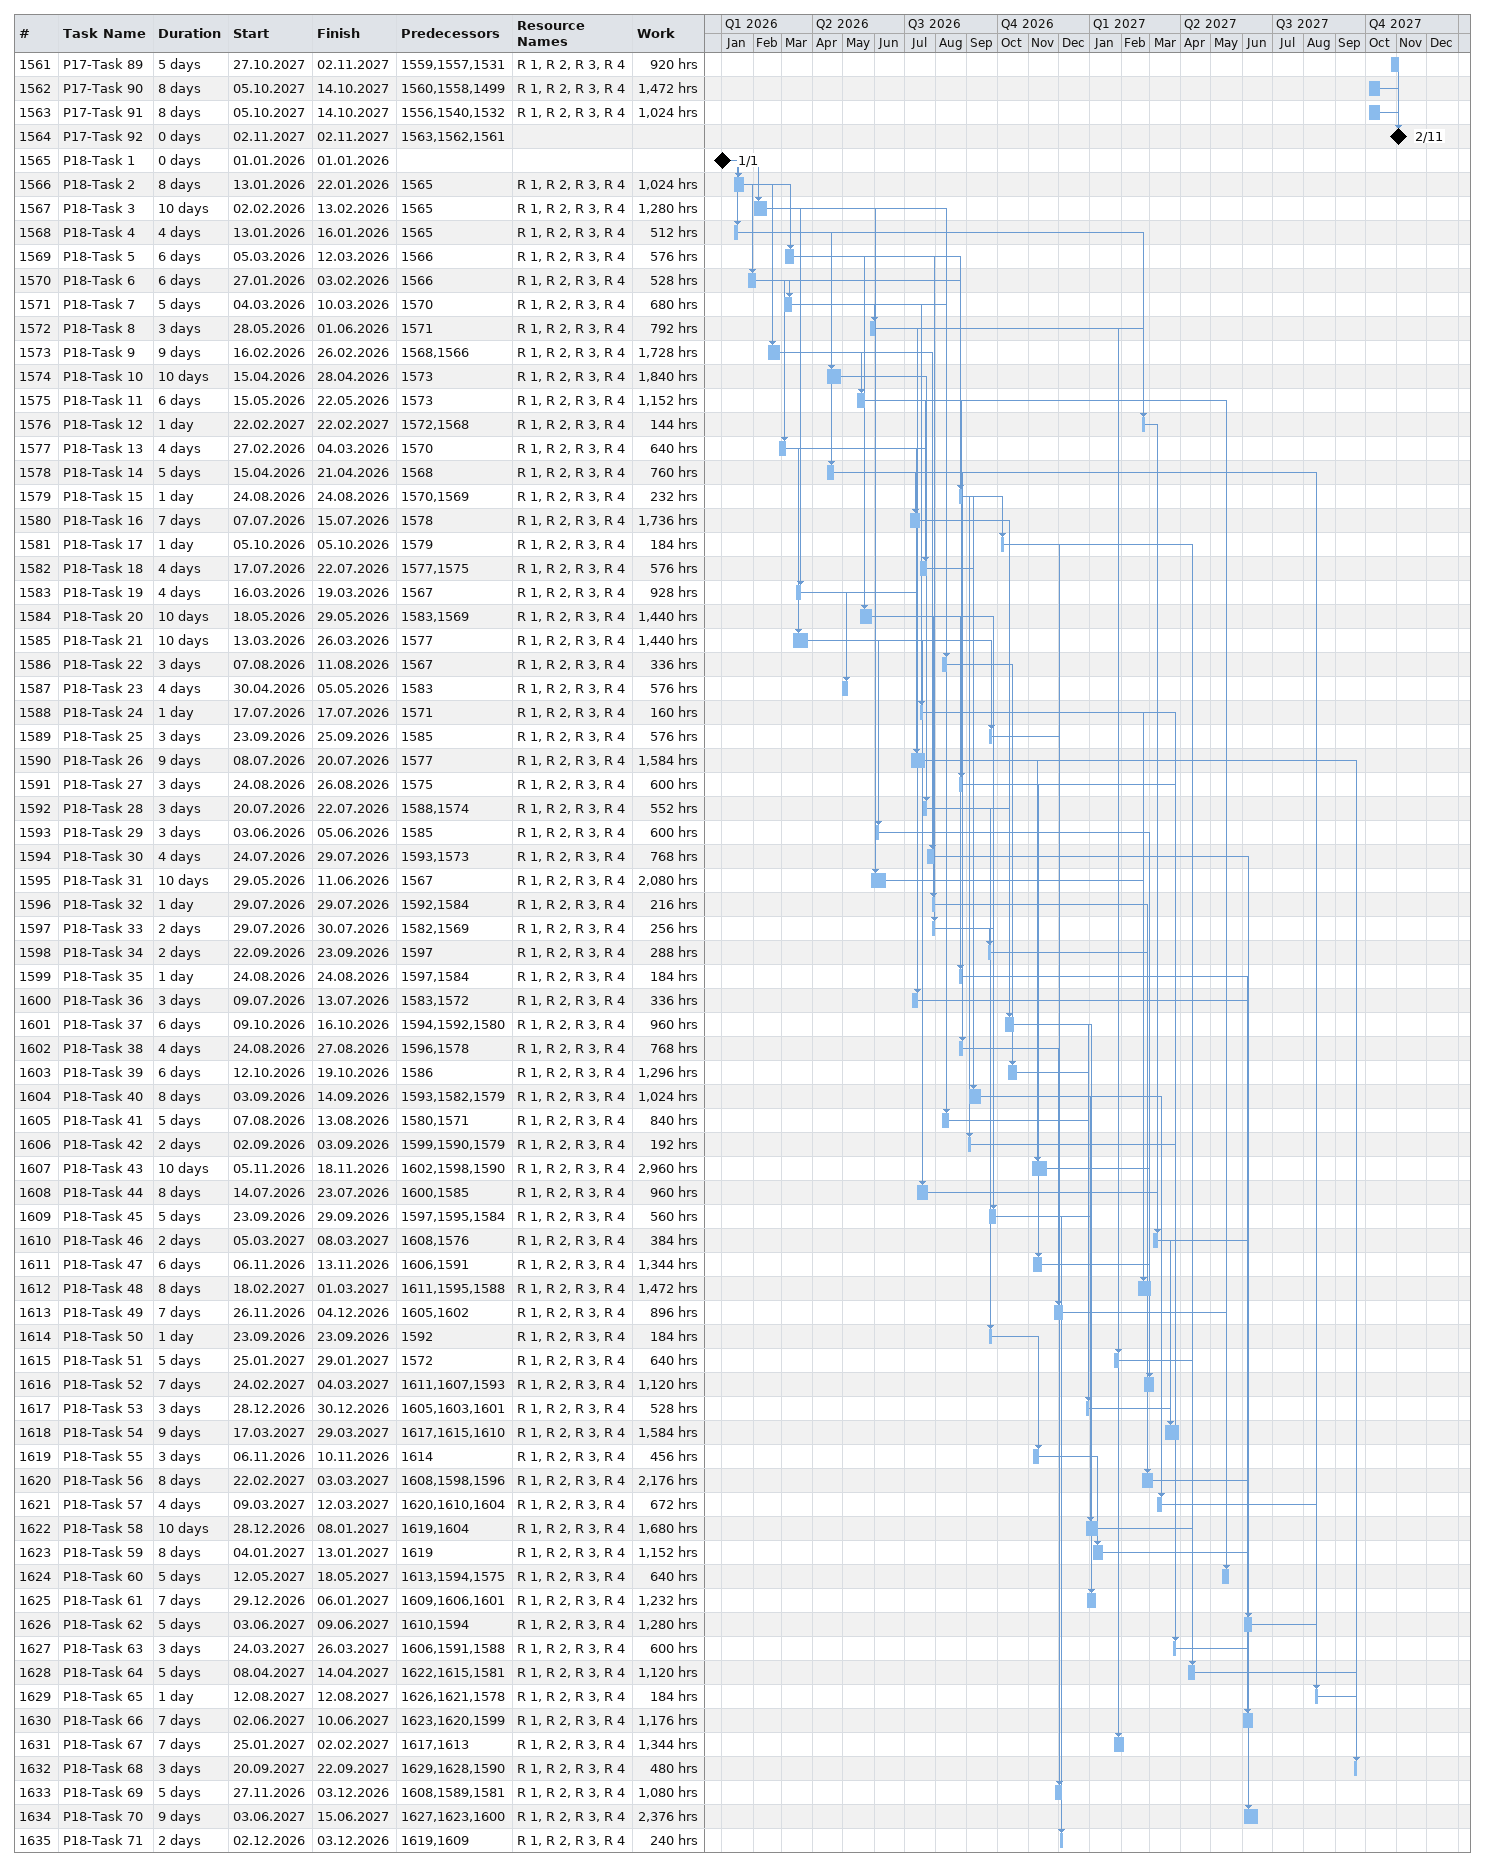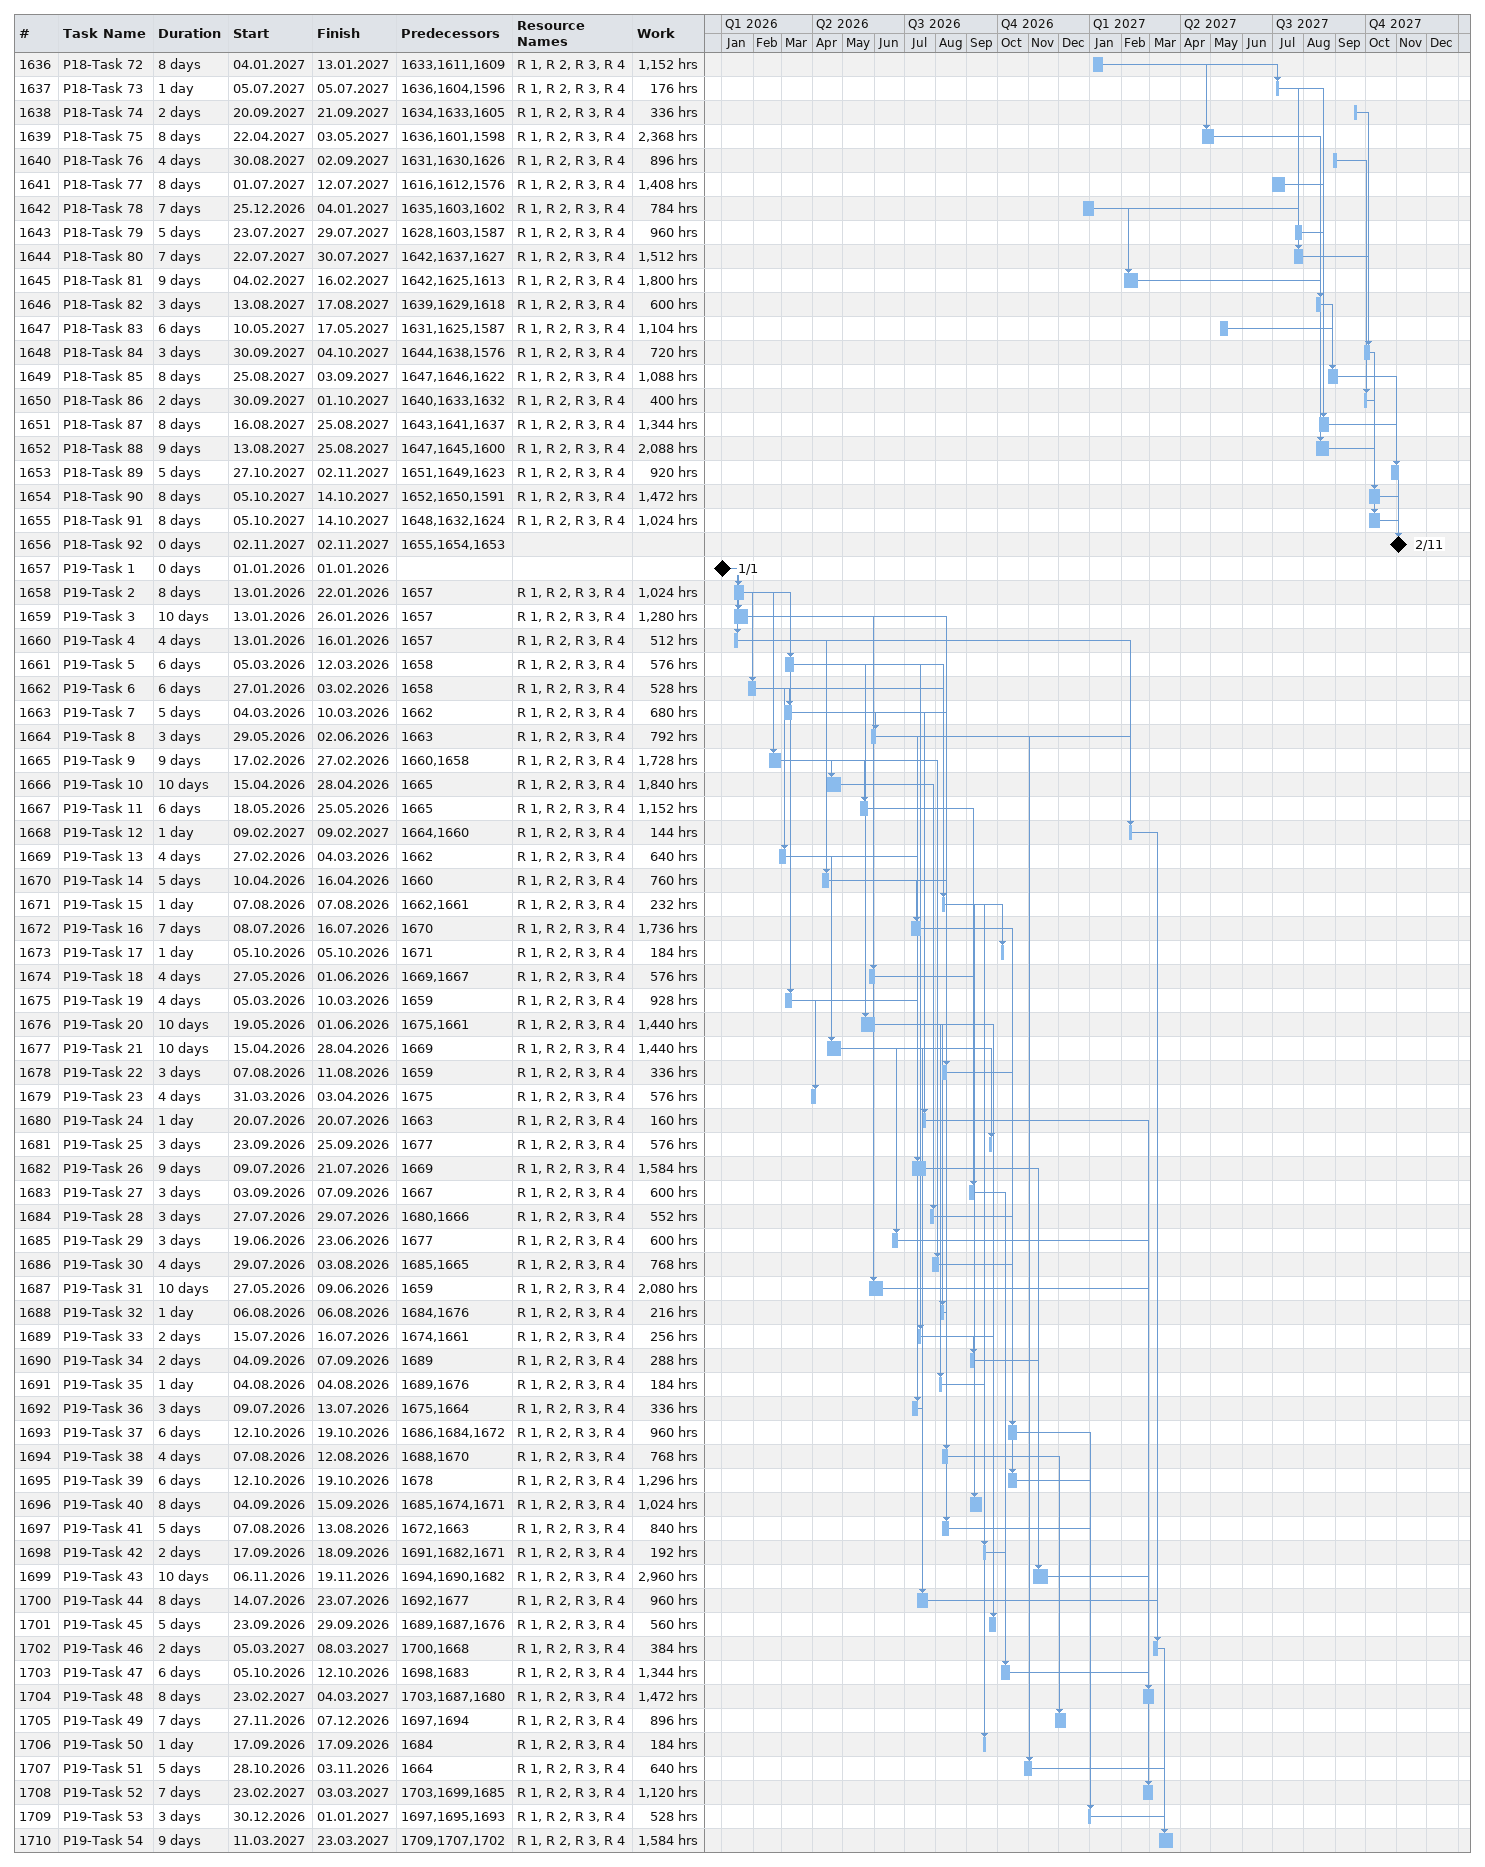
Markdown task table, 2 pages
| ID | Task | Duration | Start | Finish | Predecessors | Resources | Work (h) |
|---|---|---|---|---|---|---|---|
| 1561 | P17-Task 89 | 5d | 2027-10-27 | 2027-11-02 | 1559, 1557, 1531 | R 1, R 2, R 3, R 4 | 920 |
| 1562 | P17-Task 90 | 8d | 2027-10-05 | 2027-10-14 | 1560, 1558, 1499 | R 1, R 2, R 3, R 4 | 1472 |
| 1563 | P17-Task 91 | 8d | 2027-10-05 | 2027-10-14 | 1556, 1540, 1532 | R 1, R 2, R 3, R 4 | 1024 |
| 1564 | P17-Task 92 | 0d | 2027-11-02 | 2027-11-02 | 1563, 1562, 1561 |  |  |
| 1565 | P18-Task 1 | 0d | 2026-01-01 | 2026-01-01 |  |  |  |
| 1566 | P18-Task 2 | 8d | 2026-01-13 | 2026-01-22 | 1565 | R 1, R 2, R 3, R 4 | 1024 |
| 1567 | P18-Task 3 | 10d | 2026-02-02 | 2026-02-13 | 1565 | R 1, R 2, R 3, R 4 | 1280 |
| 1568 | P18-Task 4 | 4d | 2026-01-13 | 2026-01-16 | 1565 | R 1, R 2, R 3, R 4 | 512 |
| 1569 | P18-Task 5 | 6d | 2026-03-05 | 2026-03-12 | 1566 | R 1, R 2, R 3, R 4 | 576 |
| 1570 | P18-Task 6 | 6d | 2026-01-27 | 2026-02-03 | 1566 | R 1, R 2, R 3, R 4 | 528 |
| 1571 | P18-Task 7 | 5d | 2026-03-04 | 2026-03-10 | 1570 | R 1, R 2, R 3, R 4 | 680 |
| 1572 | P18-Task 8 | 3d | 2026-05-28 | 2026-06-01 | 1571 | R 1, R 2, R 3, R 4 | 792 |
| 1573 | P18-Task 9 | 9d | 2026-02-16 | 2026-02-26 | 1568, 1566 | R 1, R 2, R 3, R 4 | 1728 |
| 1574 | P18-Task 10 | 10d | 2026-04-15 | 2026-04-28 | 1573 | R 1, R 2, R 3, R 4 | 1840 |
| 1575 | P18-Task 11 | 6d | 2026-05-15 | 2026-05-22 | 1573 | R 1, R 2, R 3, R 4 | 1152 |
| 1576 | P18-Task 12 | 1d | 2027-02-22 | 2027-02-22 | 1572, 1568 | R 1, R 2, R 3, R 4 | 144 |
| 1577 | P18-Task 13 | 4d | 2026-02-27 | 2026-03-04 | 1570 | R 1, R 2, R 3, R 4 | 640 |
| 1578 | P18-Task 14 | 5d | 2026-04-15 | 2026-04-21 | 1568 | R 1, R 2, R 3, R 4 | 760 |
| 1579 | P18-Task 15 | 1d | 2026-08-24 | 2026-08-24 | 1570, 1569 | R 1, R 2, R 3, R 4 | 232 |
| 1580 | P18-Task 16 | 7d | 2026-07-07 | 2026-07-15 | 1578 | R 1, R 2, R 3, R 4 | 1736 |
| 1581 | P18-Task 17 | 1d | 2026-10-05 | 2026-10-05 | 1579 | R 1, R 2, R 3, R 4 | 184 |
| 1582 | P18-Task 18 | 4d | 2026-07-17 | 2026-07-22 | 1577, 1575 | R 1, R 2, R 3, R 4 | 576 |
| 1583 | P18-Task 19 | 4d | 2026-03-16 | 2026-03-19 | 1567 | R 1, R 2, R 3, R 4 | 928 |
| 1584 | P18-Task 20 | 10d | 2026-05-18 | 2026-05-29 | 1583, 1569 | R 1, R 2, R 3, R 4 | 1440 |
| 1585 | P18-Task 21 | 10d | 2026-03-13 | 2026-03-26 | 1577 | R 1, R 2, R 3, R 4 | 1440 |
| 1586 | P18-Task 22 | 3d | 2026-08-07 | 2026-08-11 | 1567 | R 1, R 2, R 3, R 4 | 336 |
| 1587 | P18-Task 23 | 4d | 2026-04-30 | 2026-05-05 | 1583 | R 1, R 2, R 3, R 4 | 576 |
| 1588 | P18-Task 24 | 1d | 2026-07-17 | 2026-07-17 | 1571 | R 1, R 2, R 3, R 4 | 160 |
| 1589 | P18-Task 25 | 3d | 2026-09-23 | 2026-09-25 | 1585 | R 1, R 2, R 3, R 4 | 576 |
| 1590 | P18-Task 26 | 9d | 2026-07-08 | 2026-07-20 | 1577 | R 1, R 2, R 3, R 4 | 1584 |
| 1591 | P18-Task 27 | 3d | 2026-08-24 | 2026-08-26 | 1575 | R 1, R 2, R 3, R 4 | 600 |
| 1592 | P18-Task 28 | 3d | 2026-07-20 | 2026-07-22 | 1588, 1574 | R 1, R 2, R 3, R 4 | 552 |
| 1593 | P18-Task 29 | 3d | 2026-06-03 | 2026-06-05 | 1585 | R 1, R 2, R 3, R 4 | 600 |
| 1594 | P18-Task 30 | 4d | 2026-07-24 | 2026-07-29 | 1593, 1573 | R 1, R 2, R 3, R 4 | 768 |
| 1595 | P18-Task 31 | 10d | 2026-05-29 | 2026-06-11 | 1567 | R 1, R 2, R 3, R 4 | 2080 |
| 1596 | P18-Task 32 | 1d | 2026-07-29 | 2026-07-29 | 1592, 1584 | R 1, R 2, R 3, R 4 | 216 |
| 1597 | P18-Task 33 | 2d | 2026-07-29 | 2026-07-30 | 1582, 1569 | R 1, R 2, R 3, R 4 | 256 |
| 1598 | P18-Task 34 | 2d | 2026-09-22 | 2026-09-23 | 1597 | R 1, R 2, R 3, R 4 | 288 |
| 1599 | P18-Task 35 | 1d | 2026-08-24 | 2026-08-24 | 1597, 1584 | R 1, R 2, R 3, R 4 | 184 |
| 1600 | P18-Task 36 | 3d | 2026-07-09 | 2026-07-13 | 1583, 1572 | R 1, R 2, R 3, R 4 | 336 |
| 1601 | P18-Task 37 | 6d | 2026-10-09 | 2026-10-16 | 1594, 1592, 1580 | R 1, R 2, R 3, R 4 | 960 |
| 1602 | P18-Task 38 | 4d | 2026-08-24 | 2026-08-27 | 1596, 1578 | R 1, R 2, R 3, R 4 | 768 |
| 1603 | P18-Task 39 | 6d | 2026-10-12 | 2026-10-19 | 1586 | R 1, R 2, R 3, R 4 | 1296 |
| 1604 | P18-Task 40 | 8d | 2026-09-03 | 2026-09-14 | 1593, 1582, 1579 | R 1, R 2, R 3, R 4 | 1024 |
| 1605 | P18-Task 41 | 5d | 2026-08-07 | 2026-08-13 | 1580, 1571 | R 1, R 2, R 3, R 4 | 840 |
| 1606 | P18-Task 42 | 2d | 2026-09-02 | 2026-09-03 | 1599, 1590, 1579 | R 1, R 2, R 3, R 4 | 192 |
| 1607 | P18-Task 43 | 10d | 2026-11-05 | 2026-11-18 | 1602, 1598, 1590 | R 1, R 2, R 3, R 4 | 2960 |
| 1608 | P18-Task 44 | 8d | 2026-07-14 | 2026-07-23 | 1600, 1585 | R 1, R 2, R 3, R 4 | 960 |
| 1609 | P18-Task 45 | 5d | 2026-09-23 | 2026-09-29 | 1597, 1595, 1584 | R 1, R 2, R 3, R 4 | 560 |
| 1610 | P18-Task 46 | 2d | 2027-03-05 | 2027-03-08 | 1608, 1576 | R 1, R 2, R 3, R 4 | 384 |
| 1611 | P18-Task 47 | 6d | 2026-11-06 | 2026-11-13 | 1606, 1591 | R 1, R 2, R 3, R 4 | 1344 |
| 1612 | P18-Task 48 | 8d | 2027-02-18 | 2027-03-01 | 1611, 1595, 1588 | R 1, R 2, R 3, R 4 | 1472 |
| 1613 | P18-Task 49 | 7d | 2026-11-26 | 2026-12-04 | 1605, 1602 | R 1, R 2, R 3, R 4 | 896 |
| 1614 | P18-Task 50 | 1d | 2026-09-23 | 2026-09-23 | 1592 | R 1, R 2, R 3, R 4 | 184 |
| 1615 | P18-Task 51 | 5d | 2027-01-25 | 2027-01-29 | 1572 | R 1, R 2, R 3, R 4 | 640 |
| 1616 | P18-Task 52 | 7d | 2027-02-24 | 2027-03-04 | 1611, 1607, 1593 | R 1, R 2, R 3, R 4 | 1120 |
| 1617 | P18-Task 53 | 3d | 2026-12-28 | 2026-12-30 | 1605, 1603, 1601 | R 1, R 2, R 3, R 4 | 528 |
| 1618 | P18-Task 54 | 9d | 2027-03-17 | 2027-03-29 | 1617, 1615, 1610 | R 1, R 2, R 3, R 4 | 1584 |
| 1619 | P18-Task 55 | 3d | 2026-11-06 | 2026-11-10 | 1614 | R 1, R 2, R 3, R 4 | 456 |
| 1620 | P18-Task 56 | 8d | 2027-02-22 | 2027-03-03 | 1608, 1598, 1596 | R 1, R 2, R 3, R 4 | 2176 |
| 1621 | P18-Task 57 | 4d | 2027-03-09 | 2027-03-12 | 1620, 1610, 1604 | R 1, R 2, R 3, R 4 | 672 |
| 1622 | P18-Task 58 | 10d | 2026-12-28 | 2027-01-08 | 1619, 1604 | R 1, R 2, R 3, R 4 | 1680 |
| 1623 | P18-Task 59 | 8d | 2027-01-04 | 2027-01-13 | 1619 | R 1, R 2, R 3, R 4 | 1152 |
| 1624 | P18-Task 60 | 5d | 2027-05-12 | 2027-05-18 | 1613, 1594, 1575 | R 1, R 2, R 3, R 4 | 640 |
| 1625 | P18-Task 61 | 7d | 2026-12-29 | 2027-01-06 | 1609, 1606, 1601 | R 1, R 2, R 3, R 4 | 1232 |
| 1626 | P18-Task 62 | 5d | 2027-06-03 | 2027-06-09 | 1610, 1594 | R 1, R 2, R 3, R 4 | 1280 |
| 1627 | P18-Task 63 | 3d | 2027-03-24 | 2027-03-26 | 1606, 1591, 1588 | R 1, R 2, R 3, R 4 | 600 |
| 1628 | P18-Task 64 | 5d | 2027-04-08 | 2027-04-14 | 1622, 1615, 1581 | R 1, R 2, R 3, R 4 | 1120 |
| 1629 | P18-Task 65 | 1d | 2027-08-12 | 2027-08-12 | 1626, 1621, 1578 | R 1, R 2, R 3, R 4 | 184 |
| 1630 | P18-Task 66 | 7d | 2027-06-02 | 2027-06-10 | 1623, 1620, 1599 | R 1, R 2, R 3, R 4 | 1176 |
| 1631 | P18-Task 67 | 7d | 2027-01-25 | 2027-02-02 | 1617, 1613 | R 1, R 2, R 3, R 4 | 1344 |
| 1632 | P18-Task 68 | 3d | 2027-09-20 | 2027-09-22 | 1629, 1628, 1590 | R 1, R 2, R 3, R 4 | 480 |
| 1633 | P18-Task 69 | 5d | 2026-11-27 | 2026-12-03 | 1608, 1589, 1581 | R 1, R 2, R 3, R 4 | 1080 |
| 1634 | P18-Task 70 | 9d | 2027-06-03 | 2027-06-15 | 1627, 1623, 1600 | R 1, R 2, R 3, R 4 | 2376 |
| 1635 | P18-Task 71 | 2d | 2026-12-02 | 2026-12-03 | 1619, 1609 | R 1, R 2, R 3, R 4 | 240 |
| 1636 | P18-Task 72 | 8d | 2027-01-04 | 2027-01-13 | 1633, 1611, 1609 | R 1, R 2, R 3, R 4 | 1152 |
| 1637 | P18-Task 73 | 1d | 2027-07-05 | 2027-07-05 | 1636, 1604, 1596 | R 1, R 2, R 3, R 4 | 176 |
| 1638 | P18-Task 74 | 2d | 2027-09-20 | 2027-09-21 | 1634, 1633, 1605 | R 1, R 2, R 3, R 4 | 336 |
| 1639 | P18-Task 75 | 8d | 2027-04-22 | 2027-05-03 | 1636, 1601, 1598 | R 1, R 2, R 3, R 4 | 2368 |
| 1640 | P18-Task 76 | 4d | 2027-08-30 | 2027-09-02 | 1631, 1630, 1626 | R 1, R 2, R 3, R 4 | 896 |
| 1641 | P18-Task 77 | 8d | 2027-07-01 | 2027-07-12 | 1616, 1612, 1576 | R 1, R 2, R 3, R 4 | 1408 |
| 1642 | P18-Task 78 | 7d | 2026-12-25 | 2027-01-04 | 1635, 1603, 1602 | R 1, R 2, R 3, R 4 | 784 |
| 1643 | P18-Task 79 | 5d | 2027-07-23 | 2027-07-29 | 1628, 1603, 1587 | R 1, R 2, R 3, R 4 | 960 |
| 1644 | P18-Task 80 | 7d | 2027-07-22 | 2027-07-30 | 1642, 1637, 1627 | R 1, R 2, R 3, R 4 | 1512 |
| 1645 | P18-Task 81 | 9d | 2027-02-04 | 2027-02-16 | 1642, 1625, 1613 | R 1, R 2, R 3, R 4 | 1800 |
| 1646 | P18-Task 82 | 3d | 2027-08-13 | 2027-08-17 | 1639, 1629, 1618 | R 1, R 2, R 3, R 4 | 600 |
| 1647 | P18-Task 83 | 6d | 2027-05-10 | 2027-05-17 | 1631, 1625, 1587 | R 1, R 2, R 3, R 4 | 1104 |
| 1648 | P18-Task 84 | 3d | 2027-09-30 | 2027-10-04 | 1644, 1638, 1576 | R 1, R 2, R 3, R 4 | 720 |
| 1649 | P18-Task 85 | 8d | 2027-08-25 | 2027-09-03 | 1647, 1646, 1622 | R 1, R 2, R 3, R 4 | 1088 |
| 1650 | P18-Task 86 | 2d | 2027-09-30 | 2027-10-01 | 1640, 1633, 1632 | R 1, R 2, R 3, R 4 | 400 |
| 1651 | P18-Task 87 | 8d | 2027-08-16 | 2027-08-25 | 1643, 1641, 1637 | R 1, R 2, R 3, R 4 | 1344 |
| 1652 | P18-Task 88 | 9d | 2027-08-13 | 2027-08-25 | 1647, 1645, 1600 | R 1, R 2, R 3, R 4 | 2088 |
| 1653 | P18-Task 89 | 5d | 2027-10-27 | 2027-11-02 | 1651, 1649, 1623 | R 1, R 2, R 3, R 4 | 920 |
| 1654 | P18-Task 90 | 8d | 2027-10-05 | 2027-10-14 | 1652, 1650, 1591 | R 1, R 2, R 3, R 4 | 1472 |
| 1655 | P18-Task 91 | 8d | 2027-10-05 | 2027-10-14 | 1648, 1632, 1624 | R 1, R 2, R 3, R 4 | 1024 |
| 1656 | P18-Task 92 | 0d | 2027-11-02 | 2027-11-02 | 1655, 1654, 1653 |  |  |
| 1657 | P19-Task 1 | 0d | 2026-01-01 | 2026-01-01 |  |  |  |
| 1658 | P19-Task 2 | 8d | 2026-01-13 | 2026-01-22 | 1657 | R 1, R 2, R 3, R 4 | 1024 |
| 1659 | P19-Task 3 | 10d | 2026-01-13 | 2026-01-26 | 1657 | R 1, R 2, R 3, R 4 | 1280 |
| 1660 | P19-Task 4 | 4d | 2026-01-13 | 2026-01-16 | 1657 | R 1, R 2, R 3, R 4 | 512 |
| 1661 | P19-Task 5 | 6d | 2026-03-05 | 2026-03-12 | 1658 | R 1, R 2, R 3, R 4 | 576 |
| 1662 | P19-Task 6 | 6d | 2026-01-27 | 2026-02-03 | 1658 | R 1, R 2, R 3, R 4 | 528 |
| 1663 | P19-Task 7 | 5d | 2026-03-04 | 2026-03-10 | 1662 | R 1, R 2, R 3, R 4 | 680 |
| 1664 | P19-Task 8 | 3d | 2026-05-29 | 2026-06-02 | 1663 | R 1, R 2, R 3, R 4 | 792 |
| 1665 | P19-Task 9 | 9d | 2026-02-17 | 2026-02-27 | 1660, 1658 | R 1, R 2, R 3, R 4 | 1728 |
| 1666 | P19-Task 10 | 10d | 2026-04-15 | 2026-04-28 | 1665 | R 1, R 2, R 3, R 4 | 1840 |
| 1667 | P19-Task 11 | 6d | 2026-05-18 | 2026-05-25 | 1665 | R 1, R 2, R 3, R 4 | 1152 |
| 1668 | P19-Task 12 | 1d | 2027-02-09 | 2027-02-09 | 1664, 1660 | R 1, R 2, R 3, R 4 | 144 |
| 1669 | P19-Task 13 | 4d | 2026-02-27 | 2026-03-04 | 1662 | R 1, R 2, R 3, R 4 | 640 |
| 1670 | P19-Task 14 | 5d | 2026-04-10 | 2026-04-16 | 1660 | R 1, R 2, R 3, R 4 | 760 |
| 1671 | P19-Task 15 | 1d | 2026-08-07 | 2026-08-07 | 1662, 1661 | R 1, R 2, R 3, R 4 | 232 |
| 1672 | P19-Task 16 | 7d | 2026-07-08 | 2026-07-16 | 1670 | R 1, R 2, R 3, R 4 | 1736 |
| 1673 | P19-Task 17 | 1d | 2026-10-05 | 2026-10-05 | 1671 | R 1, R 2, R 3, R 4 | 184 |
| 1674 | P19-Task 18 | 4d | 2026-05-27 | 2026-06-01 | 1669, 1667 | R 1, R 2, R 3, R 4 | 576 |
| 1675 | P19-Task 19 | 4d | 2026-03-05 | 2026-03-10 | 1659 | R 1, R 2, R 3, R 4 | 928 |
| 1676 | P19-Task 20 | 10d | 2026-05-19 | 2026-06-01 | 1675, 1661 | R 1, R 2, R 3, R 4 | 1440 |
| 1677 | P19-Task 21 | 10d | 2026-04-15 | 2026-04-28 | 1669 | R 1, R 2, R 3, R 4 | 1440 |
| 1678 | P19-Task 22 | 3d | 2026-08-07 | 2026-08-11 | 1659 | R 1, R 2, R 3, R 4 | 336 |
| 1679 | P19-Task 23 | 4d | 2026-03-31 | 2026-04-03 | 1675 | R 1, R 2, R 3, R 4 | 576 |
| 1680 | P19-Task 24 | 1d | 2026-07-20 | 2026-07-20 | 1663 | R 1, R 2, R 3, R 4 | 160 |
| 1681 | P19-Task 25 | 3d | 2026-09-23 | 2026-09-25 | 1677 | R 1, R 2, R 3, R 4 | 576 |
| 1682 | P19-Task 26 | 9d | 2026-07-09 | 2026-07-21 | 1669 | R 1, R 2, R 3, R 4 | 1584 |
| 1683 | P19-Task 27 | 3d | 2026-09-03 | 2026-09-07 | 1667 | R 1, R 2, R 3, R 4 | 600 |
| 1684 | P19-Task 28 | 3d | 2026-07-27 | 2026-07-29 | 1680, 1666 | R 1, R 2, R 3, R 4 | 552 |
| 1685 | P19-Task 29 | 3d | 2026-06-19 | 2026-06-23 | 1677 | R 1, R 2, R 3, R 4 | 600 |
| 1686 | P19-Task 30 | 4d | 2026-07-29 | 2026-08-03 | 1685, 1665 | R 1, R 2, R 3, R 4 | 768 |
| 1687 | P19-Task 31 | 10d | 2026-05-27 | 2026-06-09 | 1659 | R 1, R 2, R 3, R 4 | 2080 |
| 1688 | P19-Task 32 | 1d | 2026-08-06 | 2026-08-06 | 1684, 1676 | R 1, R 2, R 3, R 4 | 216 |
| 1689 | P19-Task 33 | 2d | 2026-07-15 | 2026-07-16 | 1674, 1661 | R 1, R 2, R 3, R 4 | 256 |
| 1690 | P19-Task 34 | 2d | 2026-09-04 | 2026-09-07 | 1689 | R 1, R 2, R 3, R 4 | 288 |
| 1691 | P19-Task 35 | 1d | 2026-08-04 | 2026-08-04 | 1689, 1676 | R 1, R 2, R 3, R 4 | 184 |
| 1692 | P19-Task 36 | 3d | 2026-07-09 | 2026-07-13 | 1675, 1664 | R 1, R 2, R 3, R 4 | 336 |
| 1693 | P19-Task 37 | 6d | 2026-10-12 | 2026-10-19 | 1686, 1684, 1672 | R 1, R 2, R 3, R 4 | 960 |
| 1694 | P19-Task 38 | 4d | 2026-08-07 | 2026-08-12 | 1688, 1670 | R 1, R 2, R 3, R 4 | 768 |
| 1695 | P19-Task 39 | 6d | 2026-10-12 | 2026-10-19 | 1678 | R 1, R 2, R 3, R 4 | 1296 |
| 1696 | P19-Task 40 | 8d | 2026-09-04 | 2026-09-15 | 1685, 1674, 1671 | R 1, R 2, R 3, R 4 | 1024 |
| 1697 | P19-Task 41 | 5d | 2026-08-07 | 2026-08-13 | 1672, 1663 | R 1, R 2, R 3, R 4 | 840 |
| 1698 | P19-Task 42 | 2d | 2026-09-17 | 2026-09-18 | 1691, 1682, 1671 | R 1, R 2, R 3, R 4 | 192 |
| 1699 | P19-Task 43 | 10d | 2026-11-06 | 2026-11-19 | 1694, 1690, 1682 | R 1, R 2, R 3, R 4 | 2960 |
| 1700 | P19-Task 44 | 8d | 2026-07-14 | 2026-07-23 | 1692, 1677 | R 1, R 2, R 3, R 4 | 960 |
| 1701 | P19-Task 45 | 5d | 2026-09-23 | 2026-09-29 | 1689, 1687, 1676 | R 1, R 2, R 3, R 4 | 560 |
| 1702 | P19-Task 46 | 2d | 2027-03-05 | 2027-03-08 | 1700, 1668 | R 1, R 2, R 3, R 4 | 384 |
| 1703 | P19-Task 47 | 6d | 2026-10-05 | 2026-10-12 | 1698, 1683 | R 1, R 2, R 3, R 4 | 1344 |
| 1704 | P19-Task 48 | 8d | 2027-02-23 | 2027-03-04 | 1703, 1687, 1680 | R 1, R 2, R 3, R 4 | 1472 |
| 1705 | P19-Task 49 | 7d | 2026-11-27 | 2026-12-07 | 1697, 1694 | R 1, R 2, R 3, R 4 | 896 |
| 1706 | P19-Task 50 | 1d | 2026-09-17 | 2026-09-17 | 1684 | R 1, R 2, R 3, R 4 | 184 |
| 1707 | P19-Task 51 | 5d | 2026-10-28 | 2026-11-03 | 1664 | R 1, R 2, R 3, R 4 | 640 |
| 1708 | P19-Task 52 | 7d | 2027-02-23 | 2027-03-03 | 1703, 1699, 1685 | R 1, R 2, R 3, R 4 | 1120 |
| 1709 | P19-Task 53 | 3d | 2026-12-30 | 2027-01-01 | 1697, 1695, 1693 | R 1, R 2, R 3, R 4 | 528 |
| 1710 | P19-Task 54 | 9d | 2027-03-11 | 2027-03-23 | 1709, 1707, 1702 | R 1, R 2, R 3, R 4 | 1584 |
